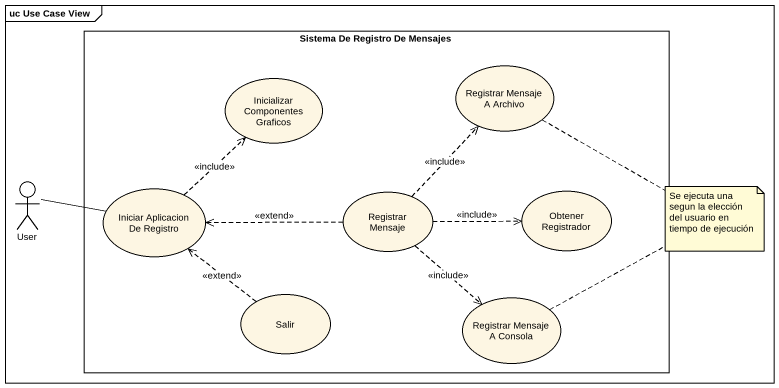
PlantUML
@startuml
mainframe uc Use Case View
rectangle "Sistema De Registro De Mensajes" as Sistema_De_Registro_De {
  usecase "Inicializar Componentes Graficos" as Inicializar_Componentes
  usecase "Registrar Mensaje A Archivo" as Registrar_Mensaje_A_Archivo
  usecase "Iniciar Aplicacion De Registro" as Iniciar_Aplicacion_De
  usecase "Registrar Mensaje" as Registrar_Mensaje
  usecase "Obtener Registrador" as Obtener_Registrador
  usecase Salir
  usecase "Registrar Mensaje A Consola" as Registrar_Mensaje_A_Consola
}
actor User
User -right- Iniciar_Aplicacion_De
Iniciar_Aplicacion_De .up.> Inicializar_Componentes : <<include>>
Registrar_Mensaje .up.> Registrar_Mensaje_A_Archivo : <<include>>
Registrar_Mensaje .left.> Iniciar_Aplicacion_De : <<extend>>
Registrar_Mensaje .right.> Obtener_Registrador : <<include>>
Registrar_Mensaje ..> Registrar_Mensaje_A_Consola : <<include>>
Salir .up.> Iniciar_Aplicacion_De : <<extend>>
note as N1
  Se ejecuta una segun la elección del usuario en tiempo de ejecución
end note
N1 .. Registrar_Mensaje_A_Archivo
N1 .. Registrar_Mensaje_A_Consola
@enduml
